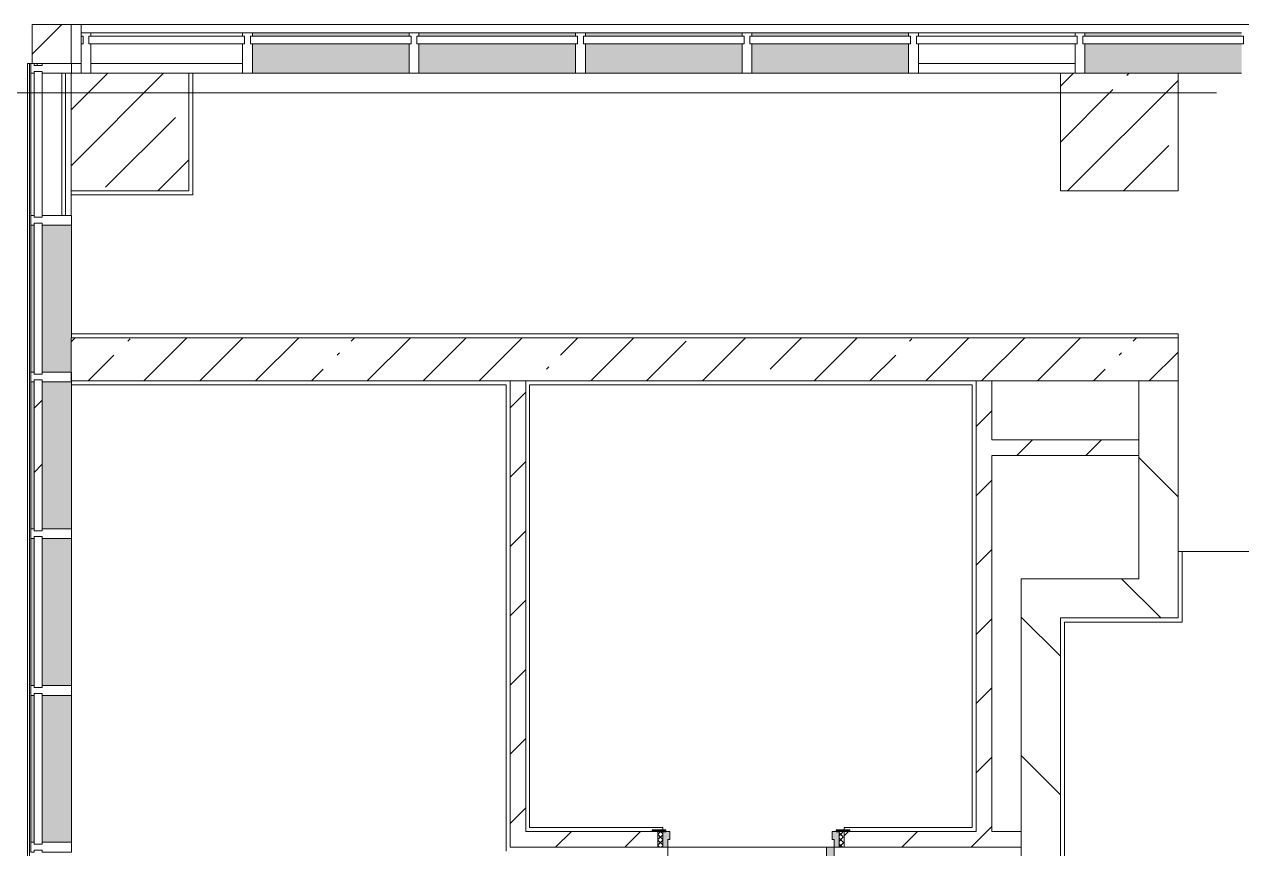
# Model space of a CAD drawing. Header units: millimetres. Extents: x 35802 to 233035, y -8553 to 29000.
# Drawn here: x 109845 to 116060, y 23143 to 27350 of the extents above; entities that cross this region are included whole.
import ezdxf

# ---------------------------------------------------------------- set-up
doc = ezdxf.new("R2010")
doc.units = ezdxf.units.MM
doc.linetypes.add('200_ШТРИХ__ш1_п0_6_', pattern=[160, 100, -60])
doc.linetypes.add('Осевая', pattern=[3175, 635, -476.25, 1587.5, -476.25])
for name, color, linetype, lineweight in [('A-DETL-MBND-1', 7, '200_ШТРИХ__ш1_п0_6_', 9), ('A-GLAZ-CURT-3', 7, 'Continuous', 5), ('A-GLAZ-CWMG-3', 7, 'Continuous', 5), ('A-WALL', 7, 'Continuous', 9), ('A-WALL-5', 7, 'Continuous', 5), ('I-WALL-4', 7, 'Continuous', 5), ('S-COLS-1', 7, 'Continuous', 5), ('Оси', 7, 'Continuous', 9), ('Оси-2', 7, 'Осевая', 9)]:
    doc.layers.add(name, color=color, linetype=linetype, lineweight=lineweight)
for name, color, linetype, lineweight, true_color in [('A-DOOR-3', 7, 'Continuous', 5, 0xaaaaaa), ('A-DOOR-4', 7, 'Continuous', 5, 0xe2e2e2), ('A-DOOR-FRAM-2', 7, 'Continuous', 5, 0xe2e2e2), ('A-DOOR-FRAM-3', 7, 'Continuous', 5, 0xaaaaaa), ('A-FLOR-1', 7, 'Continuous', 5, 0xaaaaaa), ('A-GLAZ-CWMG-4', 7, 'Continuous', 5, 0x383e42)]:
    doc.layers.add(name, color=color, linetype=linetype, lineweight=lineweight, true_color=true_color)
pattern_1 = [(45, (106024.65, 0), (-176.7767, 176.7767), [])]
pattern_2 = [(135, (106024.65, 0), (-353.553, -353.553), [])]

# ---------------------------------------------------------------- blocks, each defined once
blk = doc.blocks.new('Системная панель - Стекло - 40мм-23999081-1_8_2_птичка')
at = {"layer": 'A-GLAZ-CURT-3'}
for p, q in [((372.5, 40), (-372.5, 40)), ((-372.5, 40), (-372.5, 0)), ((-372.5, 0), (372.5, 0)), ((372.5, 0), (372.5, 40))]:
    blk.add_line(p, q, dxfattribs=at)
blk = doc.blocks.new('Системная панель - Стекло - 40мм-23998914-1_8_2_птичка')
at = {"layer": 'A-GLAZ-CURT-3'}
for p, q in [((385, 40), (-385, 40)), ((-385, 40), (-385, 0)), ((-385, 0), (385, 0)), ((385, 0), (385, 40))]:
    blk.add_line(p, q, dxfattribs=at)
blk = doc.blocks.new('Прямоугольный импост - Импост структурный с накладкой - 160мм-22858573-1_8_2_птичка')
at = {"layer": 'A-GLAZ-CWMG-3'}
for p, q in [((3854.1, 26375.1), (3854.1, 27100.1)), ((4011.1, 26375.1), (4011.1, 27100.1))]:
    blk.add_line(p, q, dxfattribs=at)
blk = doc.blocks.new('Прямоугольный импост - Импост структурный с накладкой - 190мм-23186010-1_8_2_птичка')
at = {"layer": 'A-GLAZ-CWMG-4'}
for points in [[(3861.1, 23175.1), (3871.1, 23175.1), (3871.1, 23925.1), (3854.1, 23925.1), (3854.1, 23175.1)], [(4031.1, 23175.1), (4061.1, 23175.1), (4060, 23925.1), (3911.1, 23925.1), (3911.1, 23175.1), (4006.1, 23175.1)]]:
    blk.add_hatch(color=256, dxfattribs=at).paths.add_polyline_path(points)
at = {"layer": 'A-GLAZ-CWMG-3'}
for p, q in [((3854.1, 23175.1), (3854.1, 23925.1)), ((4061.1, 23175.1), (4061.1, 23925.1))]:
    blk.add_line(p, q, dxfattribs=at)
blk = doc.blocks.new('Прямоугольный импост - Импост структурный с накладкой - 190мм-22862231-1_8_2_птичка')
at = {"layer": 'A-GLAZ-CWMG-3'}
for p, q in [((0, 17), (-50, 17)), ((-50, 17), (-50, 0)), ((-50, 0), (-40, 0)), ((-40, 0), (-40, -40)), ((-10, -40), (-10, 0)), ((-10, 0), (-0.1, 0)), ((0, 11.1), (0, 17)), ((-40, -40), (-50, -40)), ((-50, -40), (-50, -190)), ((-0.1, -40), (-10, -40)), ((-50, -190), (0, -190))]:
    blk.add_line(p, q, dxfattribs=at)
blk = doc.blocks.new('Прямоугольный импост - Импост структурный с накладкой - 190мм-22862219-1_8_2_птичка')
at = {"layer": 'A-GLAZ-CWMG-3'}
for p, q in [((-25, 0), (-25, 17)), ((-25, 17), (25, 17)), ((-15, 0), (-25, 0)), ((-15, -40), (-15, 0)), ((25, 0), (15, 0)), ((15, 0), (15, -40)), ((25, 17), (25, 0)), ((-25, -190), (-25, -40)), ((-25, -40), (-15, -40)), ((15, -40), (25, -40)), ((25, -40), (25, -190)), ((25, -190), (-25, -190))]:
    blk.add_line(p, q, dxfattribs=at)
blk = doc.blocks.new('Системная панель - Стекло - 40мм-V71-1_8_2_птичка')
at = {"layer": 'A-GLAZ-CURT-3'}
h = blk.add_hatch(dxfattribs=at)
h.set_pattern_fill('FP_119', color=256, style=0, pattern_type=2)
h.set_pattern_definition([(135, (23850.1, -4371.1), (-1414.21, -1414.21), [1000, -3000]), (135, (24350.1, -5371.1), (-1414.21, -1414.21), [3000, -1000]), (135, (24850.1, -3371.1), (-1414.21, -1414.21), [1000, -3000])])
h.paths.add_polyline_path([(385, 40), (-385, 38.9), (-385, 0), (385, 0), (385, 38.9)])
for p, q in [((385, 40), (-385, 40)), ((-385, 40), (-385, 0)), ((-385, 0), (385, 0)), ((385, 0), (385, 40))]:
    blk.add_line(p, q, dxfattribs=at)
blk = doc.blocks.new('Системная панель - Стекло - 40мм-22856066-1_8_2_птичка')
at = {"layer": 'A-GLAZ-CURT-3'}
for p, q in [((397.5, 0), (-397.5, 0)), ((-397.5, 0), (-397.5, -40)), ((397.5, -40), (397.5, 0)), ((-397.5, -40), (397.5, -40))]:
    blk.add_line(p, q, dxfattribs=at)
blk = doc.blocks.new('Системная панель - Стекло - 40мм-22856067-1_8_2_птичка')
at = {"layer": 'A-GLAZ-CURT-3'}
h = blk.add_hatch(dxfattribs=at)
h.set_pattern_fill('FP_120', color=256, style=0, pattern_type=2)
h.set_pattern_definition([(45, (-9285, -26790), (-1414.21, 1414.21), [1000, -3000]), (45, (-10285, -27290), (-1414.21, 1414.21), [3000, -1000]), (45, (-8285, -27790), (-1414.21, 1414.21), [1000, -3000])])
h.paths.add_polyline_path([(386, -40), (410, -40), (410, 0), (-410, 0), (-410, -40), (-400, -40)])
for p, q in [((410, 0), (-410, 0)), ((-410, 0), (-410, -40)), ((-410, -40), (410, -40)), ((410, -40), (410, 0))]:
    blk.add_line(p, q, dxfattribs=at)
blk = doc.blocks.new('Прямоугольный импост - Импост структурный с накладкой - 160мм-22794257-1_8_2_птичка')
at = {"layer": 'A-GLAZ-CWMG-3'}
for p, q in [((4935, 27307), (4160, 27307)), ((4935, 27150), (4160, 27150))]:
    blk.add_line(p, q, dxfattribs=at)
blk = doc.blocks.new('Прямоугольный импост - Импост структурный с накладкой - 160мм-20149069-1_8_2_птичка')
at = {"layer": 'A-GLAZ-CWMG-3'}
for p, q in [((9185, 27307), (8385, 27307)), ((9185, 27150), (8385, 27150))]:
    blk.add_line(p, q, dxfattribs=at)
blk = doc.blocks.new('Прямоугольный импост - Импост структурный с накладкой - 190мм-20153675-1_8_2_птичка')
at = {"layer": 'A-GLAZ-CWMG-3'}
for p, q in [((-50, 190), (-50, 40)), ((0, 40), (0, 190)), ((-50, 40), (-40, 40)), ((-40, 0), (-50, 0)), ((-50, 0), (-50, -17)), ((-40, 40), (-40, 0)), ((-10, 0), (-10, 40)), ((-10, 40), (0, 40)), ((0, 0), (-10, 0)), ((0, -17), (0, 0)), ((-50, -17), (0, -17))]:
    blk.add_line(p, q, dxfattribs=at)
blk = doc.blocks.new('Прямоугольный импост - Импост структурный с накладкой - 190мм-20153693-1_8_2_птичка')
at = {"layer": 'A-GLAZ-CWMG-3'}
for p, q in [((-25, 40), (-25, 190)), ((-25, 190), (25, 190)), ((25, 190), (25, 40)), ((-15, 40), (-25, 40)), ((-25, -17), (-25, 0)), ((-25, 0), (-15, 0)), ((-15, 0), (-15, 40)), ((15, 40), (15, 0)), ((25, 40), (15, 40)), ((15, 0), (25, 0)), ((25, 0), (25, -17)), ((25, -17), (-25, -17))]:
    blk.add_line(p, q, dxfattribs=at)
blk = doc.blocks.new('Системная панель - Стекло - 40мм-V87-1_8_2_птичка')
at = {"layer": 'A-GLAZ-CURT-3'}
h = blk.add_hatch(dxfattribs=at)
h.set_pattern_fill('FP_128', color=256, style=0, pattern_type=2)
h.set_pattern_definition([(135, (24650.1, -4371.1), (-1414.21, -1414.21), [1000, -3000]), (135, (25150.1, -5371.1), (-1414.21, -1414.21), [3000, -1000]), (135, (25650.1, -3371.1), (-1414.21, -1414.21), [1000, -3000])])
h.paths.add_polyline_path([(385, 15), (385, 40), (-385, 38.9), (-385, 0), (385, 0)])
for p, q in [((385, 40), (-385, 40)), ((-385, 40), (-385, 0)), ((-385, 0), (385, 0)), ((385, 0), (385, 40))]:
    blk.add_line(p, q, dxfattribs=at)
blk = doc.blocks.new('Прямоугольный импост - Импост структурный с накладкой - 190мм-V88-1_8_2_птичка')
at = {"layer": 'A-GLAZ-CWMG-3'}
for p, q in [((-25, 0), (-25, 17)), ((-25, 17), (25, 17)), ((-15, 0), (-25, 0)), ((-15, -40), (-15, 0)), ((25, 0), (15, 0)), ((15, 0), (15, -40)), ((25, 17), (25, 0)), ((-25, -190), (-25, -40)), ((-25, -40), (-15, -40)), ((15, -40), (25, -40)), ((25, -40), (25, -190)), ((25, -190), (-25, -190))]:
    blk.add_line(p, q, dxfattribs=at)
blk = doc.blocks.new('Системная панель - Стекло - 40мм-V89-1_8_2_птичка')
at = {"layer": 'A-GLAZ-CURT-3'}
for p, q in [((410, 0), (-410, 0)), ((-410, 0), (-410, -40)), ((-410, -40), (410, -40)), ((410, -40), (410, 0))]:
    blk.add_line(p, q, dxfattribs=at)
blk = doc.blocks.new('Прямоугольный импост - Импост структурный с накладкой - 190мм-23186023-1_8_2_птичка')
at = {"layer": 'A-GLAZ-CWMG-4'}
for points in [[(10035, 27290), (10035, 27307), (9235, 27307), (9235, 27290)], [(9235, 27100), (10035, 27100), (10035, 27250), (9235, 27250), (9235, 27150)]]:
    blk.add_hatch(color=256, dxfattribs=at).paths.add_polyline_path(points)
at = {"layer": 'A-GLAZ-CWMG-3'}
for p, q in [((10035, 27307), (9235, 27307)), ((10035, 27100), (9710, 27100))]:
    blk.add_line(p, q, dxfattribs=at)
blk = doc.blocks.new('Прямоугольный импост - Импост структурный с накладкой - 190мм-V90-1_8_2_птичка')
at = {"layer": 'A-GLAZ-CWMG-3'}
for p, q in [((-25, 40), (-25, 190)), ((25, 190), (25, 40)), ((-15, 40), (-25, 40)), ((-25, -17), (-25, 0)), ((-25, 0), (-15, 0)), ((-15, 0), (-15, 40)), ((15, 40), (15, 0)), ((25, 40), (15, 40)), ((15, 0), (25, 0)), ((25, 0), (25, -17)), ((25, -17), (-25, -17))]:
    blk.add_line(p, q, dxfattribs=at)
blk = doc.blocks.new('Системная панель - Стекло - 40мм-V91-1_8_2_птичка')
at = {"layer": 'A-GLAZ-CURT-3'}
for p, q in [((410, 0), (-410, 0)), ((-410, 0), (-410, -40)), ((-410, -40), (410, -40)), ((410, -40), (410, 0))]:
    blk.add_line(p, q, dxfattribs=at)
blk = doc.blocks.new('Прямоугольный импост - Импост структурный с накладкой - 190мм-V92-1_8_2_птичка')
at = {"layer": 'A-GLAZ-CWMG-4'}
for points in [[(8241.5, 27290), (8335, 27290), (8335, 27307), (7535, 27307), (7535, 27290)], [(8241.5, 27100), (8335, 27100), (8335, 27250), (7535, 27250), (7535, 27100)]]:
    blk.add_hatch(color=256, dxfattribs=at).paths.add_polyline_path(points)
at = {"layer": 'A-GLAZ-CWMG-3'}
for p, q in [((8335, 27307), (7535, 27307)), ((8335, 27100), (7535, 27100))]:
    blk.add_line(p, q, dxfattribs=at)
blk = doc.blocks.new('Системная панель - Стекло - 40мм-V120-1_8_2_птичка')
at = {"layer": 'A-GLAZ-CURT-3'}
for p, q in [((410, 0), (-410, 0)), ((-410, 0), (-410, -40)), ((-410, -40), (410, -40)), ((410, -40), (410, 0))]:
    blk.add_line(p, q, dxfattribs=at)
blk = doc.blocks.new('Системная панель - Стекло - 40мм-V121-1_8_2_птичка')
at = {"layer": 'A-GLAZ-CURT-3'}
for p, q in [((410, 0), (-410, 0)), ((-410, 0), (-410, -40)), ((-410, -40), (410, -40)), ((410, -40), (410, 0))]:
    blk.add_line(p, q, dxfattribs=at)
blk = doc.blocks.new('110_Дверь_СКБ_1Ст_Внутренняя1 - Д-8т 950x2100h_СУ-31746493-1_8_2_птичка')
at = {"layer": 'A-DOOR-3'}
h = blk.add_hatch(dxfattribs=at)
h.set_pattern_fill('FP_101', color=256, style=0, pattern_type=2)
h.set_pattern_definition([(135, (1826.41, 104.685), (-14.14214, -14.14214), []), (225, (1826.41, 104.685), (14.14214, -14.14214), [])])
h.paths.add_polyline_path([(462.5, 40), (462.5, -40), (487.5, -40), (487.5, 40)])
at = {"layer": 'A-DOOR-4'}
h = blk.add_hatch(color=256, dxfattribs=at)
h.paths.add_polyline_path([(-412.5, 40), (-437.5, 40), (-437.5, -40), (-402.5, -40), (-402.5, 0), (-412.5, 0)])
h.paths.add_polyline_path([(437.5, 40), (437.5, 0), (427.5, 0), (427.5, -40), (462.5, -40), (462.5, 40)])
at = {"layer": 'A-DOOR-FRAM-2'}
for points in [[(-412.5, 890), (-412.5, 40), (-372.5, 40), (-372.5, 890)], [(-462.5, -40), (-492.5, -40), (-492.5, -48), (-422.5, -48), (-422.5, -40), (-456.7, -40)], [(456.5, -40), (447.5, -40), (447.5, -48), (517.5, -48), (517.5, -40), (462.5, -40)]]:
    blk.add_hatch(color=256, dxfattribs=at).paths.add_polyline_path(points)
at = {"layer": 'A-DOOR-FRAM-3'}
h = blk.add_hatch(dxfattribs=at)
h.set_pattern_fill('FP_102', color=256, style=0, pattern_type=2)
h.set_pattern_definition([(45, (-296.384, 104.685), (-14.1421, 14.1421), []), (135, (-296.384, 104.685), (-14.1421, -14.1421), [])])
h.paths.add_polyline_path([(-462.5, 40), (-456.7, -40), (-437.5, -40), (-437.5, 40)])
at = {"layer": 'A-DOOR-3'}
for p, q in [((-412.5, 890), (-412.5, 40)), ((-372.5, 890), (-412.5, 890)), ((-372.5, 40), (-372.5, 890)), ((-412.5, 40), (-372.5, 40))]:
    blk.add_line(p, q, dxfattribs=at)
blk.add_arc((-412.5, 40), 850, 360, 90, dxfattribs=at)
at = {"layer": 'A-DOOR-FRAM-3'}
for p, q in [((-437.5, 40), (-462.5, 40)), ((-462.5, 40), (-462.5, -40)), ((-412.5, 40), (-437.5, 40)), ((-437.5, 40), (-437.5, -40)), ((-437.5, -40), (-437.5, 40)), ((-412.5, 0), (-412.5, 40)), ((-402.5, 0), (-412.5, 0)), ((-402.5, -40), (-402.5, 0)), ((437.5, 0), (427.5, 0)), ((427.5, 0), (427.5, -40)), ((437.5, 40), (437.5, 0)), ((462.5, 40), (437.5, 40)), ((462.5, -40), (462.5, 40)), ((487.5, 40), (462.5, 40)), ((462.5, 40), (462.5, -40)), ((487.5, -40), (487.5, 40)), ((-422.5, -40), (-492.5, -40)), ((-492.5, -40), (-492.5, -48)), ((-492.5, -48), (-422.5, -48)), ((-462.5, -40), (-437.5, -40)), ((-422.5, -39), (-437.5, -39)), ((-437.5, -39), (-437.5, -40)), ((-437.5, -40), (-402.5, -40)), ((-437.5, -40), (-422.5, -40)), ((-422.5, -40), (-422.5, -39)), ((-422.5, -48), (-422.5, -40)), ((427.5, -40), (462.5, -40)), ((462.5, -39), (447.5, -39)), ((447.5, -39), (447.5, -40)), ((447.5, -40), (462.5, -40)), ((517.5, -40), (447.5, -40)), ((447.5, -40), (447.5, -48)), ((447.5, -48), (517.5, -48)), ((462.5, -40), (462.5, -39)), ((462.5, -40), (487.5, -40)), ((517.5, -48), (517.5, -40))]:
    blk.add_line(p, q, dxfattribs=at)
blk = doc.blocks.new('BSC_Колонна _Прямоугольная - 200х200-22401950-1_8_2_птичка')
at = {"layer": 'S-COLS-1'}
h = blk.add_hatch(dxfattribs=at)
h.set_pattern_fill('FP_165', color=256, style=0, pattern_type=2)
h.set_pattern_definition([(45, (-3960, -27250), (-176.7767, 176.7767), [])])
h.paths.add_polyline_path([(46.1, -100), (100, -100), (100, 100), (-100, 100), (-98.9, -100), (-48.9, -100)])
for p, q in [((100, 100), (-100, 100)), ((-100, 100), (-100, -100)), ((100, -100), (100, 100)), ((-100, -100), (100, -100))]:
    blk.add_line(p, q, dxfattribs=at)
blk = doc.blocks.new('Системная панель - Стекло - 40мм-V127-1_8_2_птичка')
at = {"layer": 'A-GLAZ-CURT-3'}
h = blk.add_hatch(dxfattribs=at)
h.set_pattern_fill('FP_166', color=256, style=0, pattern_type=2)
h.set_pattern_definition([(45, (-6735, -26790), (-1414.21, 1414.21), [1000, -3000]), (45, (-7735, -27290), (-1414.21, 1414.21), [3000, -1000]), (45, (-5735, -27790), (-1414.21, 1414.21), [1000, -3000])])
h.paths.add_polyline_path([(147.5, -40), (410, -40), (410, 0), (-410, 0), (-410, -40), (-400, -40)])
for p, q in [((410, 0), (-410, 0)), ((-410, 0), (-410, -40)), ((-410, -40), (410, -40)), ((410, -40), (410, 0))]:
    blk.add_line(p, q, dxfattribs=at)
blk = doc.blocks.new('Системная панель - Стекло - 40мм-V128-1_8_2_птичка')
at = {"layer": 'A-GLAZ-CURT-3'}
for p, q in [((385, 40), (-385, 40)), ((-385, 40), (-385, 0)), ((-385, 0), (385, 0)), ((385, 0), (385, 40))]:
    blk.add_line(p, q, dxfattribs=at)
blk = doc.blocks.new('Прямоугольный импост - Импост структурный с накладкой - 190мм-V129-1_8_2_птичка')
at = {"layer": 'A-GLAZ-CWMG-4'}
for points in [[(3861.1, 25575.1), (3871.1, 25575.1), (3871.1, 26325.1), (3854.1, 26325.1), (3854.1, 25575.1)], [(4045.8, 25575.1), (4060, 25575.1), (4060, 26325.1), (3911.1, 26325.1), (3911.1, 25575.1), (4031.1, 25575.1)]]:
    blk.add_hatch(color=256, dxfattribs=at).paths.add_polyline_path(points)
at = {"layer": 'A-GLAZ-CWMG-3'}
for p, q in [((3854.1, 25575.1), (3854.1, 26325.1)), ((4061.1, 25749.9), (4061.1, 26325.1))]:
    blk.add_line(p, q, dxfattribs=at)
blk = doc.blocks.new('BSC_Колонна _Прямоугольная - 600х600-V132-1_8_2_птичка')
at = {"layer": 'S-COLS-1'}
h = blk.add_hatch(dxfattribs=at)
h.set_pattern_fill('FP_172', color=256, style=0, pattern_type=2)
h.set_pattern_definition([(45, (-9410, -26800), (-285.123, 285.123), []), (45, (-9124.88, -26800), (-285.123, 285.123), [504.031, -100.806, 16.764, -84.042])])
h.paths.add_polyline_path([(300, -300), (300, 300), (-300, 300), (-300, -300)])
for p, q in [((300, 300), (-300, 300)), ((-300, 300), (-300, -300)), ((300, -300), (300, 300)), ((-300, -300), (300, -300))]:
    blk.add_line(p, q, dxfattribs=at)
blk = doc.blocks.new('BSC_Колонна _Прямоугольная - 600х600-V133-1_8_2_птичка')
at = {"layer": 'S-COLS-1'}
h = blk.add_hatch(dxfattribs=at)
h.set_pattern_fill('FP_173', color=256, style=0, pattern_type=2)
h.set_pattern_definition([(45, (-4360, -26800), (-285.123, 285.123), []), (45, (-4074.88, -26800), (-285.123, 285.123), [504.031, -100.806, 16.764, -84.042])])
h.paths.add_polyline_path([(300, -300), (300, 300), (-300, 300), (-300, -300), (163.6, -300)])
for p, q in [((300, 300), (-300, 300)), ((-300, 300), (-300, -300)), ((300, -300), (300, 300)), ((-300, -300), (300, -300))]:
    blk.add_line(p, q, dxfattribs=at)
blk = doc.blocks.new('Прямоугольный импост - Импост структурный с накладкой - 170мм-23186685-1_8_2_птичка')
at = {"layer": 'A-GLAZ-CWMG-3'}
for p, q in [((3836.1, 27150.1), (3846.1, 27150.1)), ((3836.1, 20672.1), (3836.1, 27150.1)), ((3846.1, 27150.1), (3854.1, 27150.1)), ((3846.1, 20672.1), (3846.1, 27150.1)), ((3886.1, 27140.1), (3886.1, 27150))]:
    blk.add_line(p, q, dxfattribs=at)
blk = doc.blocks.new('Прямоугольный импост - Импост структурный с накладкой - 170мм-23186686-1_8_2_птичка')
at = {"layer": 'A-GLAZ-CWMG-3'}
blk.add_line((4031.1, 27100.1), (4031.1, 26375.1), dxfattribs=at)

msp = doc.modelspace()

# ---------------------------------------------------------------- hatches: boundary and pattern name
at = {"layer": 'A-WALL-5'}
h = msp.add_hatch(dxfattribs=at)
h.set_pattern_fill('FP_84', color=256, style=0, pattern_type=2)
h.set_pattern_definition([(135, (106024.65, 0), (-176.7767, -176.7767), [])])
h.paths.add_polyline_path([(119714.7, 27150), (119734.7, 27150), (119734.7, 27350), (119484.9, 27350), (119484.9, 27150)])
h.paths.add_polyline_path([(110084.7, 27150), (110134.7, 27150), (110134.7, 27350), (110084.7, 27350), (110084.7, 27247.7)])
at = {"layer": 'I-WALL-4'}
h = msp.add_hatch(dxfattribs=at)
h.set_pattern_fill('FP_85', color=256, style=0, pattern_type=2)
h.set_pattern_definition([(45, (106024.65, 0), (-285.123, 285.123), []), (45, (106309.78, 0), (-285.123, 285.123), [504.031, -100.806, 16.764, -84.042])])
h.paths.add_polyline_path([(110704.7, 25530), (115734.7, 25530), (115734.7, 25750), (110084.7, 25750), (110084.7, 25530), (110634, 25530)])
h = msp.add_hatch(dxfattribs=at)
h.set_pattern_fill('FP_90', color=256, style=0, pattern_type=2)
h.set_pattern_definition(pattern_1)
h.paths.add_polyline_path([(112339.8, 23150), (112404.7, 23150), (112404.7, 25530), (112324.7, 25530), (112324.7, 23150)])
h = msp.add_hatch(dxfattribs=at)
h.set_pattern_fill('FP_90', color=256, style=0, pattern_type=2)
h.set_pattern_definition(pattern_1)
h.paths.add_polyline_path([(114784.7, 23230), (114784.7, 25530), (114704.7, 25530), (114704.7, 23230)])
h = msp.add_hatch(dxfattribs=at)
h.set_pattern_fill('FP_91', color=256, style=0, pattern_type=2)
h.set_pattern_definition(pattern_2)
h.paths.add_polyline_path([(115734.7, 24520), (115734.7, 25530), (115534.7, 25530), (115534.7, 24520)])
h = msp.add_hatch(dxfattribs=at)
h.set_pattern_fill('FP_90', color=256, style=0, pattern_type=2)
h.set_pattern_definition(pattern_1)
h.paths.add_polyline_path([(115534.7, 25150), (115534.7, 25230), (114784.7, 25230), (114784.7, 25150), (115481.3, 25150)])
h = msp.add_hatch(dxfattribs=at)
h.set_pattern_fill('FP_91', color=256, style=0, pattern_type=2)
h.set_pattern_definition(pattern_2)
h.paths.add_polyline_path([(114934.7, 23150), (115134.7, 23150), (115134.7, 24520), (114934.7, 24520), (114934.7, 23230)])
h = msp.add_hatch(dxfattribs=at)
h.set_pattern_fill('FP_91', color=256, style=0, pattern_type=2)
h.set_pattern_definition(pattern_2)
h.paths.add_polyline_path([(115534.7, 24320), (115734.7, 24320), (115734.7, 24520), (115134.7, 24520), (115134.7, 24320), (115154.7, 24320)])
h = msp.add_hatch(dxfattribs=at)
h.set_pattern_fill('FP_90', color=256, style=0, pattern_type=2)
h.set_pattern_definition(pattern_1)
h.paths.add_polyline_path([(114684.7, 23150), (114934.7, 23150), (114934.7, 23230), (114029.7, 23230), (114029.7, 23150), (114266.1, 23150)])
h.paths.add_polyline_path([(112404.7, 23150), (113079.7, 23150), (113079.7, 23230), (112404.7, 23230), (112404.7, 23186.9)])
h = msp.add_hatch(dxfattribs=at)
h.set_pattern_fill('FP_91', color=256, style=0, pattern_type=2)
h.set_pattern_definition(pattern_2)
h.paths.add_polyline_path([(114934.7, 20970), (115134.7, 20970), (115134.7, 23150), (114934.7, 23150), (114934.7, 20980.8)])

# ---------------------------------------------------------------- linework, layer by layer
at = {"layer": 'A-DETL-MBND-1'}
for p, q in [((110084.7, 27100), (110055.8, 27100)), ((110084.7, 26500), (110084.7, 26374.8))]:
    msp.add_line(p, q, dxfattribs=at)
at = {"layer": 'A-FLOR-1'}
for p, q in [((110959.7, 27100), (110684.7, 27100)), ((110704.7, 27100), (110704.7, 26480)), ((115134.7, 27100), (114409.7, 27100)), ((110704.7, 26480), (110084.7, 26480)), ((110084.7, 26480), (110084.7, 26374.8)), ((110085.8, 25770), (115734.7, 25770)), ((115734.7, 25770), (115734.7, 25750)), ((112304.7, 25510), (110085.8, 25510)), ((112304.7, 23130), (112304.7, 25510)), ((114684.7, 25510), (112424.7, 25510)), ((112424.7, 25510), (112424.7, 23250)), ((114684.7, 23250), (114684.7, 25510)), ((115734.7, 24660), (120373.5, 24660)), ((115755.7, 24660), (115755.7, 24299)), ((115755.7, 24299), (115154.7, 24299)), ((115154.7, 24299), (115154.7, 22220)), ((112424.7, 23250), (113104.7, 23250)), ((113104.7, 23250), (113104.7, 23238)), ((114029.7, 23238), (114029.7, 23250)), ((114029.7, 23250), (114684.7, 23250)), ((113129.7, 23150), (113939.7, 23150))]:
    msp.add_line(p, q, dxfattribs=at)
at = {"layer": 'A-WALL'}
for p, q in [((112404.7, 25530), (112324.7, 25530)), ((114784.7, 25530), (114704.7, 25530)), ((115734.7, 25530), (115534.7, 25530)), ((115534.7, 25150), (115534.7, 25230)), ((114934.7, 23150), (114934.7, 23230))]:
    msp.add_line(p, q, dxfattribs=at)
at = {"layer": 'A-WALL-5'}
for p, q in [((110084.7, 27350), (123834.9, 27350)), ((110134.7, 27150), (110134.7, 27350)), ((110084.7, 27150), (110134.7, 27150))]:
    msp.add_line(p, q, dxfattribs=at)
at = {"layer": 'I-WALL-4'}
for p, q in [((115734.7, 25750), (110084.7, 25750)), ((110084.7, 25750), (110084.7, 25530)), ((115734.7, 24320), (115734.7, 25750)), ((110084.7, 25530), (112324.7, 25530)), ((112324.7, 25530), (112324.7, 23150)), ((112404.7, 23230), (112404.7, 25530)), ((112404.7, 25530), (114704.7, 25530)), ((114704.7, 25530), (114704.7, 23230)), ((114784.7, 25530), (115534.7, 25530)), ((114784.7, 25230), (114784.7, 25530)), ((115534.7, 25530), (115534.7, 25230)), ((115534.7, 25230), (114784.7, 25230)), ((114784.7, 23230), (114784.7, 25150)), ((114784.7, 25150), (115534.7, 25150)), ((115534.7, 25150), (115534.7, 24520)), ((114934.7, 24520), (114934.7, 23230)), ((115534.7, 24520), (114934.7, 24520)), ((115134.7, 22200), (115134.7, 24320)), ((115134.7, 24320), (115734.7, 24320)), ((113049.7, 23230), (112404.7, 23230)), ((114704.7, 23230), (114059.7, 23230)), ((114934.7, 23230), (114784.7, 23230)), ((112324.7, 23150), (113079.7, 23150)), ((114029.7, 23150), (114934.7, 23150)), ((114934.7, 23150), (114934.7, 20770))]:
    msp.add_line(p, q, dxfattribs=at)
at = {"layer": 'Оси'}
msp.add_line((102795.9, 27000), (115295.9, 27000), dxfattribs=at)
at = {"layer": 'Оси-2'}
msp.add_line((115295.9, 27000), (127315.1, 27000), dxfattribs=at)

# ---------------------------------------------------------------- block references
at = {"layer": 'A-DOOR-3', "rotation": 180}
msp.add_blockref('110_Дверь_СКБ_1Ст_Внутренняя1 - Д-8т 950x2100h_СУ-31746493-1_8_2_птичка', (113567.2, 23190), dxfattribs=at)
at = {"layer": 'A-GLAZ-CURT-3'}
for name, p in [('Системная панель - Стекло - 40мм-22856066-1_8_2_птичка', (110572.2, 27290)), ('Системная панель - Стекло - 40мм-V121-1_8_2_птичка', (111409.7, 27290)), ('Системная панель - Стекло - 40мм-V127-1_8_2_птичка', (112259.7, 27290)), ('Системная панель - Стекло - 40мм-V120-1_8_2_птичка', (113109.7, 27290)), ('Системная панель - Стекло - 40мм-V91-1_8_2_птичка', (113959.7, 27290)), ('Системная панель - Стекло - 40мм-22856067-1_8_2_птичка', (114809.7, 27290)), ('Системная панель - Стекло - 40мм-V89-1_8_2_птичка', (115659.7, 27290))]:
    msp.add_blockref(name, p, dxfattribs=at)
at = {"layer": 'A-GLAZ-CURT-3', "rotation": 269.9999999999999}
for name, p in [('Системная панель - Стекло - 40мм-23999081-1_8_2_птичка', (109895.8, 26737.6)), ('Системная панель - Стекло - 40мм-V128-1_8_2_птичка', (109895.8, 25950.1)), ('Системная панель - Стекло - 40мм-V87-1_8_2_птичка', (109895.8, 25150.1)), ('Системная панель - Стекло - 40мм-V71-1_8_2_птичка', (109895.8, 24350.1)), ('Системная панель - Стекло - 40мм-23998914-1_8_2_птичка', (109895.8, 23550.1))]:
    msp.add_blockref(name, p, dxfattribs=at)
at = {"layer": 'A-GLAZ-CWMG-3'}
for name, p, rotation in [('Прямоугольный импост - Импост структурный с накладкой - 190мм-20153675-1_8_2_птичка', (110134.7, 27290), 180), ('Прямоугольный импост - Импост структурный с накладкой - 190мм-22862231-1_8_2_птичка', (109895.8, 27150.1), 89.99999999999991)]:
    msp.add_blockref(name, p, dxfattribs=dict(at, rotation=rotation))
for name, p in [('Прямоугольный импост - Импост структурный с накладкой - 160мм-22794257-1_8_2_птичка', (106024.7, 0)), ('Прямоугольный импост - Импост структурный с накладкой - 190мм-V92-1_8_2_птичка', (103474.7, 0)), ('Прямоугольный импост - Импост структурный с накладкой - 190мм-V92-1_8_2_птичка', (104324.7, 0)), ('Прямоугольный импост - Импост структурный с накладкой - 190мм-V92-1_8_2_птичка', (105174.7, 0)), ('Прямоугольный импост - Импост структурный с накладкой - 190мм-V92-1_8_2_птичка', (106024.7, 0)), ('Прямоугольный импост - Импост структурный с накладкой - 160мм-20149069-1_8_2_птичка', (106024.7, 0)), ('Прямоугольный импост - Импост структурный с накладкой - 190мм-23186023-1_8_2_птичка', (106024.7, 0)), ('Прямоугольный импост - Импост структурный с накладкой - 170мм-23186685-1_8_2_птичка', (106024.7, 0)), ('Прямоугольный импост - Импост структурный с накладкой - 160мм-22858573-1_8_2_птичка', (106024.7, 0)), ('Прямоугольный импост - Импост структурный с накладкой - 170мм-23186686-1_8_2_птичка', (106024.7, 0)), ('Прямоугольный импост - Импост структурный с накладкой - 190мм-V129-1_8_2_птичка', (106024.7, 0)), ('Прямоугольный импост - Импост структурный с накладкой - 190мм-23186010-1_8_2_птичка', (106024.7, 1600)), ('Прямоугольный импост - Импост структурный с накладкой - 190мм-23186010-1_8_2_птичка', (106024.7, 800)), ('Прямоугольный импост - Импост структурный с накладкой - 190мм-23186010-1_8_2_птичка', (106024.7, 0))]:
    msp.add_blockref(name, p, dxfattribs=at)
at = {"layer": 'A-GLAZ-CWMG-3', "extrusion": (0, 0, -1)}
for name, p, rotation in [('Прямоугольный импост - Импост структурный с накладкой - 190мм-20153693-1_8_2_птичка', (-110984.7, 27290), 180), ('Прямоугольный импост - Импост структурный с накладкой - 190мм-20153693-1_8_2_птичка', (-111834.7, 27290), 180), ('Прямоугольный импост - Импост структурный с накладкой - 190мм-20153693-1_8_2_птичка', (-112684.7, 27290), 180), ('Прямоугольный импост - Импост структурный с накладкой - 190мм-20153693-1_8_2_птичка', (-113534.7, 27290), 180), ('Прямоугольный импост - Импост структурный с накладкой - 190мм-20153693-1_8_2_птичка', (-114384.7, 27290), 180), ('Прямоугольный импост - Импост структурный с накладкой - 190мм-V90-1_8_2_птичка', (-115234.7, 27290), 180), ('Прямоугольный импост - Импост структурный с накладкой - 190мм-22862219-1_8_2_птичка', (-109895.8, 26350.1), 270.0000000000001), ('Прямоугольный импост - Импост структурный с накладкой - 190мм-V88-1_8_2_птичка', (-109895.8, 25550.1), 270.0000000000001), ('Прямоугольный импост - Импост структурный с накладкой - 190мм-22862219-1_8_2_птичка', (-109895.8, 24750.1), 270.0000000000001), ('Прямоугольный импост - Импост структурный с накладкой - 190мм-22862219-1_8_2_птичка', (-109895.8, 23950.1), 270.0000000000001), ('Прямоугольный импост - Импост структурный с накладкой - 190мм-22862219-1_8_2_птичка', (-109895.8, 23150.1), 270.0000000000001)]:
    msp.add_blockref(name, p, dxfattribs=dict(at, rotation=rotation))
at = {"layer": 'S-COLS-1'}
for name, p in [('BSC_Колонна _Прямоугольная - 200х200-22401950-1_8_2_птичка', (109984.7, 27250)), ('BSC_Колонна _Прямоугольная - 600х600-V133-1_8_2_птичка', (110384.7, 26800)), ('BSC_Колонна _Прямоугольная - 600х600-V132-1_8_2_птичка', (115434.7, 26800))]:
    msp.add_blockref(name, p, dxfattribs=at)

doc.saveas('drawing.dxf')
